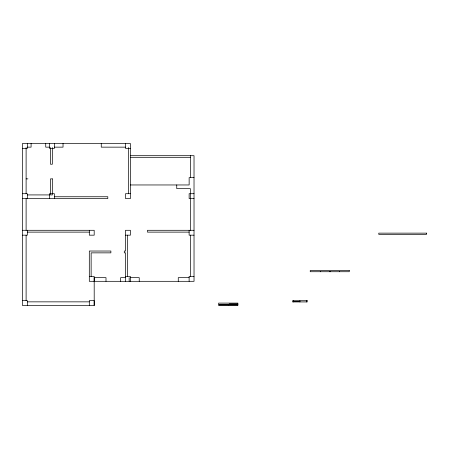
<?xml version="1.0" encoding="UTF-8"?>
<svg xmlns="http://www.w3.org/2000/svg" width="449" height="449" viewBox="0 0 449 449"><rect width="100%" height="100%" fill="white"/><g stroke="black" fill="none" stroke-linecap="round" stroke-linejoin="round"><path stroke-width="0.67" d="M91.141 276.438L91.141 252.86L110.881 252.86L110.881 251.03L89.312 251.03L89.312 281.315L194.035 281.315L194.024 155.691L130.395 155.691M130.412 193.704L125.529 193.704L125.529 198.581L130.412 198.581L130.395 143.489L22.45 143.489L22.467 305.511L94.206 305.511L94.189 300.628L89.312 300.628L89.312 305.511M94.189 281.315L94.189 277.662L105.998 277.662L105.998 281.315M27.327 147.149L31.088 147.149L31.088 143.489M49.485 147.149L45.725 147.149L45.725 143.489M54.368 147.149L63.034 147.149L63.034 143.489M125.512 147.149L101.255 147.149L101.255 143.489M22.45 148.372L27.327 148.372L27.327 143.489M130.395 148.372L125.512 148.372L125.512 143.489M130.395 157.313L190.365 157.313M194.024 177.641L189.141 177.641L189.141 184.96L130.395 184.96M26.109 178.865L27.939 178.865M22.45 193.704L27.327 193.704L27.327 198.581M194.024 193.704L189.141 193.704L189.141 198.581L194.024 198.581M27.327 194.922L49.485 194.922M54.368 196.752L107.805 196.752L107.805 198.581L22.45 198.581M22.45 230.292L94.189 230.292L94.189 235.175L89.312 235.175L89.312 230.292M194.007 230.292L147.468 230.292L147.468 232.122L189.141 232.122M27.327 232.122L89.312 232.122M22.45 235.175L27.327 235.175L27.327 230.292M125.512 235.175L130.395 235.175L130.395 230.292L125.512 230.292L125.512 251.03L124.294 251.03L124.294 252.86L125.512 252.86L125.512 281.315M194.007 235.175L189.124 235.175L189.124 230.292M89.312 276.438L94.189 276.438L94.206 305.511M125.512 276.438L130.395 276.438L130.395 281.321M194.007 276.438L189.124 276.438L189.124 281.315M125.512 277.662L120.635 277.662L120.635 281.315M130.395 277.662L139.235 277.662L139.235 281.315M189.124 277.662L178.27 277.662L178.27 281.315M22.45 300.628L27.327 300.628L27.327 305.511M293.388 301.532L299.893 301.532M27.327 301.851L89.312 301.851M237.852 303.906L229.209 303.906L229.209 304.388M237.852 304.388L218.646 304.388L218.646 303.109L237.852 303.109L237.852 305.511L218.646 305.511L218.646 304.871L237.852 304.871M339.612 271.314L339.612 271.724M330.363 271.314L330.363 271.724M329.549 271.314L329.549 271.724M320.3 271.314L320.3 271.724M306.398 300.718L306.398 301.936M299.893 300.718L299.893 301.936M293.388 300.718L293.388 301.936M228.249 304.388L228.249 304.871M190.365 155.691L190.365 177.641M190.365 230.292L190.365 188.619L176.743 188.619L176.743 184.96M190.365 235.175L190.365 276.438M129.172 277.662L129.172 281.315M128.566 147.558L128.566 193.704M127.342 235.175L127.342 276.438M54.368 143.489L54.368 148.372L49.485 148.372L49.485 143.489M54.368 198.581L54.368 193.704L49.485 193.704L49.485 198.581M52.331 147.558L52.331 164.227L50.501 164.227L50.501 147.558M26.109 147.558L26.109 193.704M26.109 198.581L26.109 230.292M26.109 235.175L26.109 300.628M52.331 178.865L50.501 178.865L50.501 194.922L52.331 194.922L52.331 178.865M426.55 233.138L378.776 233.138L378.776 234.361L426.55 234.361L426.55 233.138M349.271 270.5L310.242 270.5L310.242 271.724L349.271 271.724L349.271 270.5M307.211 300.718L292.574 300.718L292.574 301.936L307.211 301.936L307.211 300.718"/></g></svg>
